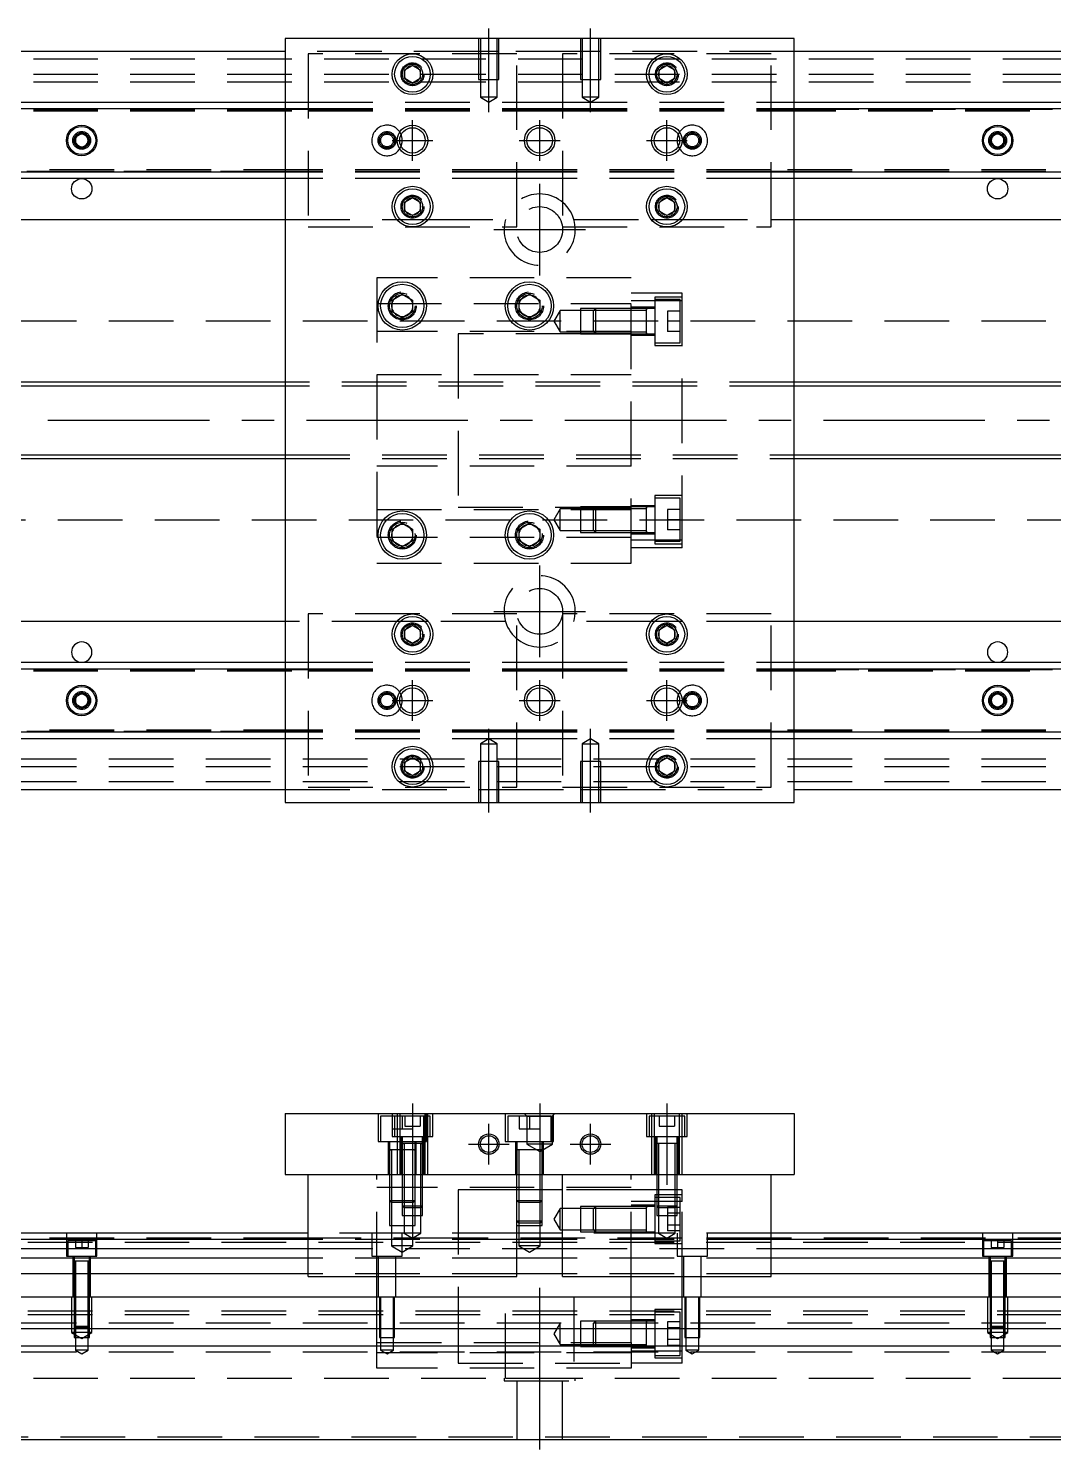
# Model space of a CAD drawing. Extents: x -12 to 788, y -275 to 77.
# Drawn here: x 189.5 to 391, y -202.1 to 77 of the extents above; entities that cross this region are included whole.
import ezdxf

# ---------------------------------------------------------------- set-up
doc = ezdxf.new("R2010")
doc.units = 0
doc.linetypes.add('CENTER', pattern=[50.8, 31.75, -6.35, 6.35, -6.35])
doc.linetypes.add('DASHED', pattern=[19.05, 12.7, -6.35])
doc.layers.get('0').update_dxf_attribs({"linetype": 'CONTINUOUS'})
doc.layers.add('CENTER', color=1, linetype='CENTER')

msp = doc.modelspace()

# ---------------------------------------------------------------- linework, layer by layer
at = {"color": 7, "linetype": 'CONTINUOUS'}
for p, q in [((240, 75), (240, -75)), ((340, 75), (240, 75)), ((340, -75), (340, 75)), ((240, 72.5), (0, 72.5)), ((580, 72.5), (340, 72.5)), ((263.5, 68.866026), (265, 69.73205)), ((263.5, 67.133974), (263.5, 68.866026)), ((265, 66.26795), (263.5, 67.133974)), ((265, 69.73205), (266.5, 68.866026)), ((266.5, 67.133974), (265, 66.26795)), ((266.5, 68.866026), (266.5, 67.133974)), ((313.5, 68.866026), (315, 69.73205)), ((313.5, 67.133974), (313.5, 68.866026)), ((315, 66.26795), (313.5, 67.133974)), ((315, 69.73205), (316.5, 68.866026)), ((316.5, 67.133974), (315, 66.26795)), ((316.5, 68.866026), (316.5, 67.133974)), ((0, 62.5), (240, 62.5)), ((340, 62.5), (580, 62.5)), ((0, 61.247728), (240, 61.247728)), ((340, 61.247728), (580, 61.247728)), ((198.75, 55.721688), (200, 56.443376)), ((200, 56.443376), (201.25, 55.721688)), ((378.75, 55.721688), (380, 56.443376)), ((380, 56.443376), (381.25, 55.721688)), ((198.75, 54.278312), (198.75, 55.721688)), ((200, 53.556624), (198.75, 54.278312)), ((201.25, 54.278312), (200, 53.556624)), ((201.25, 55.721688), (201.25, 54.278312)), ((378.75, 54.278312), (378.75, 55.721688)), ((380, 53.556624), (378.75, 54.278312)), ((381.25, 54.278312), (380, 53.556624)), ((381.25, 55.721688), (381.25, 54.278312)), ((240, 48.752272), (0, 48.752272)), ((240, 47.5), (0, 47.5)), ((580, 48.752272), (340, 48.752272)), ((580, 47.5), (340, 47.5)), ((263.5, 42.866026), (265, 43.73205)), ((263.5, 41.133974), (263.5, 42.866026)), ((265, 43.73205), (266.5, 42.866026)), ((266.5, 42.866026), (266.5, 41.133974)), ((313.5, 42.866026), (315, 43.73205)), ((313.5, 41.133974), (313.5, 42.866026)), ((315, 43.73205), (316.5, 42.866026)), ((316.5, 42.866026), (316.5, 41.133974)), ((176.708204, 39.5), (240, 39.5)), ((265, 40.26795), (263.5, 41.133974)), ((266.5, 41.133974), (265, 40.26795)), ((315, 40.26795), (313.5, 41.133974)), ((316.5, 41.133974), (315, 40.26795)), ((340, 39.5), (403.291796, 39.5)), ((261, 23.6547), (263, 24.809402)), ((261, 21.3453), (261, 23.6547)), ((263, 24.809402), (265, 23.6547)), ((265, 23.6547), (265, 21.3453)), ((286, 23.6547), (288, 24.809402)), ((286, 21.3453), (286, 23.6547)), ((288, 24.809402), (290, 23.6547)), ((290, 23.6547), (290, 21.3453)), ((263, 20.190598), (261, 21.3453)), ((265, 21.3453), (263, 20.190598)), ((288, 20.190598), (286, 21.3453)), ((290, 21.3453), (288, 20.190598)), ((308, 21.585572), (300.6, 21.585572)), ((300.6, 17.385572), (308, 17.385572)), ((240, 7.5), (40.5, 7.5)), ((530, 7.5), (340, 7.5)), ((40.5, -7.5), (240, -7.5)), ((340, -7.5), (530, -7.5)), ((308, -17.385572), (300.6, -17.385572)), ((261, -21.3453), (263, -20.190598)), ((261, -23.6547), (261, -21.3453)), ((263, -20.190598), (265, -21.3453)), ((265, -21.3453), (265, -23.6547)), ((286, -21.3453), (288, -20.190598)), ((286, -23.6547), (286, -21.3453)), ((288, -20.190598), (290, -21.3453)), ((290, -21.3453), (290, -23.6547)), ((300.6, -21.585572), (308, -21.585572)), ((263, -24.809402), (261, -23.6547)), ((265, -23.6547), (263, -24.809402)), ((288, -24.809402), (286, -23.6547)), ((290, -23.6547), (288, -24.809402)), ((240, -39.5), (176.708204, -39.5)), ((263.5, -41.133974), (265, -40.26795)), ((263.5, -42.866026), (263.5, -41.133974)), ((265, -40.26795), (266.5, -41.133974)), ((266.5, -41.133974), (266.5, -42.866026)), ((313.5, -41.133974), (315, -40.26795)), ((313.5, -42.866026), (313.5, -41.133974)), ((315, -40.26795), (316.5, -41.133974)), ((316.5, -41.133974), (316.5, -42.866026)), ((403.291796, -39.5), (340, -39.5)), ((265, -43.73205), (263.5, -42.866026)), ((266.5, -42.866026), (265, -43.73205)), ((315, -43.73205), (313.5, -42.866026)), ((316.5, -42.866026), (315, -43.73205)), ((0, -47.5), (240, -47.5)), ((0, -48.752272), (240, -48.752272)), ((340, -47.5), (580, -47.5)), ((340, -48.752272), (580, -48.752272)), ((198.75, -54.278312), (200, -53.556624)), ((198.75, -55.721688), (198.75, -54.278312)), ((200, -56.443376), (198.75, -55.721688)), ((200, -53.556624), (201.25, -54.278312)), ((201.25, -55.721688), (200, -56.443376)), ((201.25, -54.278312), (201.25, -55.721688)), ((378.75, -54.278312), (380, -53.556624)), ((378.75, -55.721688), (378.75, -54.278312)), ((380, -56.443376), (378.75, -55.721688)), ((380, -53.556624), (381.25, -54.278312)), ((381.25, -55.721688), (380, -56.443376)), ((381.25, -54.278312), (381.25, -55.721688)), ((240, -61.247728), (0, -61.247728)), ((580, -61.247728), (340, -61.247728)), ((240, -62.5), (0, -62.5)), ((580, -62.5), (340, -62.5)), ((263.5, -67.133974), (265, -66.26795)), ((265, -66.26795), (266.5, -67.133974)), ((313.5, -67.133974), (315, -66.26795)), ((315, -66.26795), (316.5, -67.133974)), ((263.5, -68.866026), (263.5, -67.133974)), ((265, -69.73205), (263.5, -68.866026)), ((266.5, -68.866026), (265, -69.73205)), ((266.5, -67.133974), (266.5, -68.866026)), ((313.5, -68.866026), (313.5, -67.133974)), ((315, -69.73205), (313.5, -68.866026)), ((316.5, -68.866026), (315, -69.73205)), ((316.5, -67.133974), (316.5, -68.866026)), ((0, -72.5), (240, -72.5)), ((340, -72.5), (580, -72.5)), ((240, -75), (340, -75)), ((240, -136.12), (240, -148.12)), ((240, -136.12), (340, -136.12)), ((340, -136.12), (340, -148.12)), ((240, -148.12), (340, -148.12)), ((244.5, -168.12), (244.5, -148.12)), ((285.5, -168.12), (285.5, -148.12)), ((294.5, -168.12), (294.5, -148.12)), ((335.5, -168.12), (335.5, -148.12)), ((244.5, -159.62), (0, -159.62)), ((244.5, -160.872272), (0, -160.872272)), ((294.5, -159.62), (285.5, -159.62)), ((294.5, -160.872272), (285.5, -160.872272)), ((580, -159.62), (335.5, -159.62)), ((580, -160.872272), (335.5, -160.872272)), ((0, -162.64668), (244.5, -162.64668)), ((244.5, -164.543076), (0, -164.543076)), ((285.5, -162.64668), (294.5, -162.64668)), ((294.5, -164.543076), (285.5, -164.543076)), ((335.5, -162.64668), (580, -162.64668)), ((580, -164.543076), (335.5, -164.543076)), ((244.5, -167.597372), (0, -167.597372)), ((244.5, -168.12), (285.5, -168.12)), ((294.5, -167.597372), (285.5, -167.597372)), ((294.5, -168.12), (335.5, -168.12)), ((580, -167.597372), (335.5, -167.597372)), ((0, -172.12), (580, -172.12)), ((580, -178.42), (0, -178.42)), ((580, -181.82), (0, -181.82)), ((0, -200.12), (580, -200.12))]:
    msp.add_line(p, q, dxfattribs=at)
at = {"color": 3, "linetype": 'DASHED'}
for p, q in [((278.000006, 75), (278.000006, 67)), ((278.35, 75), (278.35, 67)), ((281.65, 67), (281.65, 75)), ((281.999994, 67), (281.999994, 75)), ((298.000006, 75), (298.000006, 67)), ((298.35, 75), (298.35, 67)), ((301.65, 67), (301.65, 75)), ((301.999994, 67), (301.999994, 75)), ((0, 71), (580, 71)), ((278.000006, 72.5), (240, 72.5)), ((285.5, 72), (244.5, 72)), ((244.5, 72), (244.5, 38)), ((281.999994, 72.5), (278.000006, 72.5)), ((298.000006, 72.5), (281.999994, 72.5)), ((285.5, 38), (285.5, 72)), ((335.5, 72), (294.5, 72)), ((294.5, 72), (294.5, 38)), ((301.999994, 72.5), (298.000006, 72.5)), ((340, 72.5), (301.999994, 72.5)), ((335.5, 38), (335.5, 72)), ((0, 68), (580, 68)), ((266.973226, 68.326156), (267, 68)), ((278.000006, 67), (281.999994, 67)), ((278.35, 67), (278.35, 63.5)), ((281.65, 63.5), (281.65, 67)), ((298.000006, 67), (301.999994, 67)), ((298.35, 67), (298.35, 63.5)), ((301.65, 63.5), (301.65, 67)), ((313, 68), (313.023172, 68.30356)), ((0, 66.5), (580, 66.5)), ((240, 62.5), (244.5, 62.5)), ((244.5, 62.5), (285.5, 62.5)), ((281.65, 63.5), (278.35, 63.5)), ((278.35, 63.5), (280, 62.547372)), ((280, 62.547372), (281.65, 63.5)), ((285.5, 62.5), (294.5, 62.5)), ((294.5, 62.5), (335.5, 62.5)), ((301.65, 63.5), (298.35, 63.5)), ((298.35, 63.5), (300, 62.547372)), ((300, 62.547372), (301.65, 63.5)), ((335.5, 62.5), (340, 62.5)), ((0, 61.1147), (240, 61.1147)), ((0, 61.1), (244.5, 61.1)), ((0, 60.8), (244.5, 60.8)), ((240, 61.247728), (244.5, 61.247728)), ((240, 61.1147), (244.5, 61.1147)), ((244.5, 61.247728), (285.5, 61.247728)), ((244.5, 61.1147), (285.5, 61.1147)), ((244.5, 61.1), (285.5, 61.1)), ((244.5, 60.8), (285.5, 60.8)), ((285.5, 61.247728), (294.5, 61.247728)), ((285.5, 61.1147), (294.5, 61.1147)), ((285.5, 61.1), (294.5, 61.1)), ((285.5, 60.8), (294.5, 60.8)), ((294.5, 61.247728), (335.5, 61.247728)), ((294.5, 61.1147), (335.5, 61.1147)), ((294.5, 61.1), (335.5, 61.1)), ((294.5, 60.8), (335.5, 60.8)), ((335.5, 61.247728), (340, 61.247728)), ((335.5, 61.1147), (340, 61.1147)), ((335.5, 61.1), (580, 61.1)), ((335.5, 60.8), (580, 60.8)), ((340, 61.1147), (580, 61.1147)), ((201.477374, 55.25955), (201.5, 55)), ((378.5, 55), (378.52041, 55.24661)), ((244.5, 49.2), (0, 49.2)), ((244.5, 48.9), (0, 48.9)), ((240, 48.8853), (0, 48.8853)), ((244.5, 48.8853), (240, 48.8853)), ((244.5, 48.752272), (240, 48.752272)), ((244.5, 47.5), (240, 47.5)), ((285.5, 49.2), (244.5, 49.2)), ((285.5, 48.9), (244.5, 48.9)), ((285.5, 48.8853), (244.5, 48.8853)), ((285.5, 48.752272), (244.5, 48.752272)), ((285.5, 47.5), (244.5, 47.5)), ((294.5, 49.2), (285.5, 49.2)), ((294.5, 48.9), (285.5, 48.9)), ((294.5, 48.8853), (285.5, 48.8853)), ((294.5, 48.752272), (285.5, 48.752272)), ((294.5, 47.5), (285.5, 47.5)), ((335.5, 49.2), (294.5, 49.2)), ((335.5, 48.9), (294.5, 48.9)), ((335.5, 48.8853), (294.5, 48.8853)), ((335.5, 48.752272), (294.5, 48.752272)), ((335.5, 47.5), (294.5, 47.5)), ((580, 49.2), (335.5, 49.2)), ((580, 48.9), (335.5, 48.9)), ((340, 48.8853), (335.5, 48.8853)), ((340, 48.752272), (335.5, 48.752272)), ((340, 47.5), (335.5, 47.5)), ((580, 48.8853), (340, 48.8853)), ((266.973226, 42.326156), (267, 42)), ((316.973226, 42.326156), (317, 42)), ((240, 39.5), (261.877502, 39.5)), ((261.877502, 39.5), (262.55051, 39.5)), ((262.55051, 39.5), (267.44949, 39.5)), ((267.44949, 39.5), (268.122498, 39.5)), ((268.122498, 39.5), (283.291796, 39.5)), ((296.708204, 39.5), (311.877502, 39.5)), ((311.877502, 39.5), (312.55051, 39.5)), ((312.55051, 39.5), (317.44949, 39.5)), ((317.44949, 39.5), (318.122498, 39.5)), ((318.122498, 39.5), (335.5, 39.5)), ((335.5, 39.5), (340, 39.5)), ((244.5, 38), (285.5, 38)), ((294.5, 38), (335.5, 38)), ((258, 28), (258, -28)), ((308, 28), (258, 28)), ((308, -28), (308, 28)), ((258, 23), (308, 23)), ((260.5, 22.5), (260.512884, 22.753488)), ((285.5, 22.5), (285.52689, 22.865682)), ((318, 25), (308, 25)), ((318, 23.49468), (308, 23.49468)), ((312.6, 24.235572), (312.6, 14.735572)), ((318, 24.235572), (312.6, 24.235572)), ((317.6, 23.735572), (312.6, 23.735572)), ((317.6, 15.235572), (317.6, 23.735572)), ((318, 23.49468), (318, 25)), ((318, -23.49468), (318, 23.49468)), ((294, 21.585572), (292.787564, 19.485572)), ((294, 17.385572), (294, 21.585572)), ((298, 21.585572), (294, 21.585572)), ((298, 21.985566), (298, 16.985576)), ((301, 21.985566), (298, 21.985566)), ((300.6, 21.585572), (298, 21.585572)), ((301, 21.985572), (300.6, 21.585572)), ((300.6, 17.385572), (300.6, 21.585572)), ((308, 21.585572), (300.6, 21.585572)), ((301, 21.985572), (301, 16.985572)), ((308, 21.985566), (301, 21.985566)), ((312.6, 22.235572), (308, 22.235572)), ((311.005, 21.985572), (308, 21.98557)), ((311, 21.585572), (308, 21.585572)), ((312.6, 21.985572), (310.995, 21.985572)), ((311, 16.985566), (311, 21.985576)), ((311, 21.585572), (311, 21.985576)), ((311, 21.728174), (311, 21.985572)), ((311, 21.985572), (311, 21.728122)), ((311, 17.24302), (311, 21.728174)), ((311, 17.385572), (311, 21.585572)), ((315.1, 21.485572), (315.1, 19.485572)), ((317.6, 21.485572), (315.1, 21.485572)), ((580, 19.5), (61.969694, 19.5)), ((308, 17.5), (258, 17.5)), ((274, 17), (274, -17)), ((298, 17), (274, 17)), ((292.787564, 19.485572), (294, 17.385572)), ((294, 17.385572), (298, 17.385572)), ((298, 17.385572), (300.6, 17.385572)), ((308, 17), (298, 17)), ((298, 16.985576), (301, 16.985576)), ((300.6, 17.385572), (301, 16.985572)), ((300.6, 17.385572), (308, 17.385572)), ((301, 16.985576), (308, 16.985576)), ((308, 17.385572), (311, 17.385572)), ((308, 16.985574), (311.005, 16.985572)), ((310.995, 16.985572), (312.6, 16.985572)), ((311, 16.985566), (311, 17.385572)), ((311, 17.243038), (311, 16.985572)), ((311, 16.985572), (311, 17.24302)), ((317.6, 19.485572), (315.1, 19.485572)), ((315.1, 19.485572), (315.1, 17.485572)), ((317.6, 17.485572), (315.1, 17.485572)), ((308, 16.735572), (312.6, 16.735572)), ((312.6, 15.235572), (317.6, 15.235572)), ((312.6, 14.735572), (318, 14.735572)), ((258, 9), (308, 9)), ((340, 7.5), (240, 7.5)), ((340, 6.75), (240, 6.75)), ((240, -6.75), (340, -6.75)), ((240, -7.5), (340, -7.5)), ((308, -9), (258, -9)), ((312.6, -16.735572), (308, -16.735572)), ((312.6, -14.735572), (312.6, -24.235572)), ((318, -14.735572), (312.6, -14.735572)), ((317.6, -15.235572), (312.6, -15.235572)), ((317.6, -23.735572), (317.6, -15.235572)), ((61.969694, -19.5), (580, -19.5)), ((258, -17.5), (308, -17.5)), ((274, -17), (298, -17)), ((294, -17.385572), (292.787564, -19.485572)), ((292.787564, -19.485572), (294, -21.585572)), ((294, -21.585572), (294, -17.385572)), ((298, -17.385572), (294, -17.385572)), ((298, -16.985576), (298, -21.985566)), ((301, -16.985576), (298, -16.985576)), ((298, -17), (308, -17)), ((300.6, -17.385572), (298, -17.385572)), ((301, -16.985572), (300.6, -17.385572)), ((300.6, -21.585572), (300.6, -17.385572)), ((308, -17.385572), (300.6, -17.385572)), ((301, -16.985572), (301, -21.985572)), ((308, -16.985576), (301, -16.985576)), ((311.005, -16.985572), (308, -16.985574)), ((311, -17.385572), (308, -17.385572)), ((312.6, -16.985572), (310.995, -16.985572)), ((311, -21.985576), (311, -16.985566)), ((311, -21.985576), (311, -16.985566)), ((311, -17.385572), (311, -16.985566)), ((311, -17.24297), (311, -16.985572)), ((311, -16.985572), (311, -17.24302)), ((311, -21.728122), (311, -17.24297)), ((311, -21.585572), (311, -17.385572)), ((315.1, -17.485572), (315.1, -19.485572)), ((317.6, -17.485572), (315.1, -17.485572)), ((317.6, -19.485572), (315.1, -19.485572)), ((315.1, -19.485572), (315.1, -21.485572)), ((265.483582, -22.213962), (265.5, -22.5)), ((290.483582, -22.213962), (290.5, -22.5)), ((294, -21.585572), (298, -21.585572)), ((298, -21.585572), (300.6, -21.585572)), ((298, -21.985566), (301, -21.985566)), ((300.6, -21.585572), (301, -21.985572)), ((300.6, -21.585572), (308, -21.585572)), ((301, -21.985566), (308, -21.985566)), ((308, -21.585572), (311, -21.585572)), ((308, -21.98557), (311.005, -21.985572)), ((308, -22.235572), (312.6, -22.235572)), ((310.995, -21.985572), (312.6, -21.985572)), ((311, -21.985576), (311, -21.585572)), ((311, -21.728104), (311, -21.985572)), ((311, -21.985572), (311, -21.728122)), ((317.6, -21.485572), (315.1, -21.485572)), ((308, -23), (258, -23)), ((318, -23.49468), (308, -23.49468)), ((318, -25), (308, -25)), ((312.6, -23.735572), (317.6, -23.735572)), ((312.6, -24.235572), (318, -24.235572)), ((318, -25), (318, -23.49468)), ((258, -28), (308, -28)), ((244.5, -38), (244.5, -72)), ((285.5, -38), (244.5, -38)), ((285.5, -72), (285.5, -38)), ((294.5, -38), (294.5, -72)), ((335.5, -38), (294.5, -38)), ((335.5, -72), (335.5, -38)), ((261.877502, -39.5), (240, -39.5)), ((262.55051, -39.5), (261.877502, -39.5)), ((267.44949, -39.5), (262.55051, -39.5)), ((266.973226, -41.673844), (267, -42)), ((268.122498, -39.5), (267.44949, -39.5)), ((283.291796, -39.5), (268.122498, -39.5)), ((311.877502, -39.5), (296.708204, -39.5)), ((312.55051, -39.5), (311.877502, -39.5)), ((317.44949, -39.5), (312.55051, -39.5)), ((313, -42), (313.030168, -41.653934)), ((318.122498, -39.5), (317.44949, -39.5)), ((335.5, -39.5), (318.122498, -39.5)), ((340, -39.5), (335.5, -39.5)), ((0, -48.8853), (240, -48.8853)), ((0, -48.9), (244.5, -48.9)), ((0, -49.2), (244.5, -49.2)), ((240, -47.5), (244.5, -47.5)), ((240, -48.752272), (244.5, -48.752272)), ((240, -48.8853), (244.5, -48.8853)), ((244.5, -47.5), (285.5, -47.5)), ((244.5, -48.752272), (285.5, -48.752272)), ((244.5, -48.8853), (285.5, -48.8853)), ((244.5, -48.9), (285.5, -48.9)), ((244.5, -49.2), (285.5, -49.2)), ((285.5, -47.5), (294.5, -47.5)), ((285.5, -48.752272), (294.5, -48.752272)), ((285.5, -48.8853), (294.5, -48.8853)), ((285.5, -48.9), (294.5, -48.9)), ((285.5, -49.2), (294.5, -49.2)), ((294.5, -47.5), (335.5, -47.5)), ((294.5, -48.752272), (335.5, -48.752272)), ((294.5, -48.8853), (335.5, -48.8853)), ((294.5, -48.9), (335.5, -48.9)), ((294.5, -49.2), (335.5, -49.2)), ((335.5, -47.5), (340, -47.5)), ((335.5, -48.752272), (340, -48.752272)), ((335.5, -48.8853), (340, -48.8853)), ((335.5, -48.9), (580, -48.9)), ((335.5, -49.2), (580, -49.2)), ((340, -48.8853), (580, -48.8853)), ((198.5, -55), (198.52041, -54.75339)), ((381.477374, -54.74045), (381.5, -55)), ((244.5, -60.8), (0, -60.8)), ((244.5, -61.1), (0, -61.1)), ((240, -61.1147), (0, -61.1147)), ((244.5, -61.1147), (240, -61.1147)), ((244.5, -61.247728), (240, -61.247728)), ((285.5, -60.8), (244.5, -60.8)), ((285.5, -61.1), (244.5, -61.1)), ((285.5, -61.1147), (244.5, -61.1147)), ((285.5, -61.247728), (244.5, -61.247728)), ((294.5, -60.8), (285.5, -60.8)), ((294.5, -61.1), (285.5, -61.1)), ((294.5, -61.1147), (285.5, -61.1147)), ((294.5, -61.247728), (285.5, -61.247728)), ((335.5, -60.8), (294.5, -60.8)), ((335.5, -61.1), (294.5, -61.1)), ((335.5, -61.1147), (294.5, -61.1147)), ((335.5, -61.247728), (294.5, -61.247728)), ((580, -60.8), (335.5, -60.8)), ((580, -61.1), (335.5, -61.1)), ((340, -61.1147), (335.5, -61.1147)), ((340, -61.247728), (335.5, -61.247728)), ((580, -61.1147), (340, -61.1147)), ((244.5, -62.5), (240, -62.5)), ((285.5, -62.5), (244.5, -62.5)), ((280, -62.547372), (278.35, -63.5)), ((278.35, -63.5), (280, -63.5)), ((278.35, -63.5), (278.35, -67)), ((281.65, -63.5), (280, -62.547372)), ((280, -63.5), (281.65, -63.5)), ((281.65, -67), (281.65, -63.5)), ((294.5, -62.5), (285.5, -62.5)), ((335.5, -62.5), (294.5, -62.5)), ((300, -62.547372), (298.35, -63.5)), ((298.35, -63.5), (300, -63.5)), ((298.35, -63.5), (298.35, -67)), ((301.65, -63.5), (300, -62.547372)), ((300, -63.5), (301.65, -63.5)), ((301.65, -67), (301.65, -63.5)), ((340, -62.5), (335.5, -62.5)), ((580, -66.5), (0, -66.5)), ((580, -68), (0, -68)), ((263, -68), (263.023172, -67.69644)), ((281.999994, -67), (278.000006, -67)), ((278.000006, -67), (278.000006, -75)), ((278.35, -67), (278.35, -75)), ((281.65, -75), (281.65, -67)), ((281.999994, -75), (281.999994, -67)), ((301.999994, -67), (298.000006, -67)), ((298.000006, -67), (298.000006, -75)), ((298.35, -67), (298.35, -75)), ((301.65, -75), (301.65, -67)), ((301.999994, -75), (301.999994, -67)), ((313, -68), (313.023172, -67.69644)), ((580, -71), (0, -71)), ((240, -72.5), (278.000006, -72.5)), ((244.5, -72), (285.5, -72)), ((278.000006, -72.5), (281.999994, -72.5)), ((281.999994, -72.5), (298.000006, -72.5)), ((294.5, -72), (335.5, -72)), ((298.000006, -72.5), (301.999994, -72.5)), ((301.999994, -72.5), (340, -72.5)), ((258.25, -136.12), (258.25, -141.62)), ((261.5, -136.62), (258.75, -136.62)), ((258.75, -136.62), (258.75, -141.62)), ((261, -136.12), (261, -140.62)), ((268.5, -136.62), (261.5, -136.62)), ((261.5, -136.62), (261.5, -140.62)), ((262.000006, -136.12), (262.000006, -136.62)), ((262.000006, -136.62), (262.000006, -140.62)), ((262.5, -136.12), (262.5, -148.12)), ((263, -136.62), (263, -139.12)), ((263.5, -136.62), (263.5, -138.62)), ((265, -136.62), (265, -138.62)), ((266.5, -136.62), (266.5, -138.62)), ((267.25, -140.62), (267.25, -136.62)), ((267.5, -148.12), (267.5, -136.12)), ((267.75, -141.62), (267.75, -136.12)), ((267.999994, -136.62), (267.999994, -136.12)), ((267.999994, -140.62), (267.999994, -136.62)), ((268.5, -140.62), (268.5, -136.62)), ((269, -140.62), (269, -136.12)), ((283.25, -136.12), (283.25, -141.62)), ((292.25, -136.62), (283.75, -136.62)), ((283.75, -136.62), (283.75, -141.62)), ((286, -136.62), (286, -139.12)), ((287.5, -136.62), (287, -136.12)), ((287.5, -136.62), (287.5, -142.12)), ((287.5, -136.62), (292.5, -136.62)), ((288, -136.62), (288, -139.12)), ((290, -136.62), (290, -139.12)), ((292.25, -141.62), (292.25, -136.62)), ((292.5, -136.62), (293, -136.12)), ((292.5, -142.12), (292.5, -136.62)), ((292.75, -141.62), (292.75, -136.12)), ((311, -136.12), (311, -140.62)), ((318.5, -136.62), (311.5, -136.62)), ((311.5, -136.62), (311.5, -140.62)), ((312.000006, -136.12), (312.000006, -136.62)), ((312.000006, -136.62), (312.000006, -140.62)), ((312.5, -136.12), (312.5, -148.12)), ((313.5, -136.62), (313.5, -138.62)), ((315, -136.62), (315, -138.62)), ((316.5, -136.62), (316.5, -138.62)), ((317.5, -148.12), (317.5, -136.12)), ((317.999994, -136.62), (317.999994, -136.12)), ((317.999994, -140.62), (317.999994, -136.62)), ((318.5, -140.62), (318.5, -136.62)), ((319, -140.62), (319, -136.12)), ((261, -139.12), (263, -139.12)), ((263, -139.12), (265, -139.12)), ((263.5, -138.62), (265, -138.62)), ((265, -138.62), (266.5, -138.62)), ((265, -138.62), (265, -139.12)), ((286, -139.12), (288, -139.12)), ((288, -139.12), (290, -139.12)), ((313.5, -138.62), (315, -138.62)), ((315, -138.62), (316.5, -138.62)), ((258.25, -141.62), (267.75, -141.62)), ((260.25, -141.62), (260.25, -148.12)), ((260.5, -141.62), (260.5, -143.22)), ((261, -140.62), (269, -140.62)), ((262.000006, -140.62), (262.000006, -148.12)), ((262.75, -140.62), (262.75, -148.12)), ((267.000006, -142.02), (262.999994, -142.02)), ((267.000006, -142.02), (262.999994, -142.02)), ((267.000006, -142.02), (262.999994, -142.02)), ((267.000006, -142.02), (262.999994, -142.02)), ((267.000006, -142.02), (262.999994, -142.02)), ((263, -140.62), (263, -142.02)), ((263, -142.015), (263, -142.02)), ((263, -142.02), (263.216462, -142.02)), ((263.216708, -142.02), (263, -142.02)), ((263, -142.02), (263, -148.12)), ((263, -142.02), (263, -142.025)), ((266.783332, -142.02), (263.216708, -142.02)), ((263.35, -142.02), (263.35, -148.12)), ((265.5, -142.02), (265.5, -141.62)), ((265.5, -143.22), (265.5, -142.02)), ((265.75, -148.12), (265.75, -141.62)), ((266.65, -148.12), (266.65, -142.02)), ((267, -142.02), (266.783332, -142.02)), ((266.783538, -142.02), (267, -142.02)), ((267, -142.02), (267, -140.62)), ((267, -142.02), (267, -142.015)), ((267, -148.12), (267, -142.02)), ((267, -142.025), (267, -142.02)), ((267.25, -148.12), (267.25, -140.62)), ((267.999994, -148.12), (267.999994, -140.62)), ((283.25, -141.62), (292.75, -141.62)), ((285.25, -141.62), (285.25, -148.12)), ((285.5, -141.62), (285.5, -143.22)), ((292.5, -142.12), (287.5, -142.12)), ((287.5, -142.12), (290, -143.563376)), ((290, -143.563376), (292.5, -142.12)), ((290.5, -143.22), (290.5, -141.62)), ((290.75, -148.12), (290.75, -141.62)), ((311, -140.62), (319, -140.62)), ((312.000006, -140.62), (312.000006, -148.12)), ((312.75, -140.62), (312.75, -148.12)), ((317.000006, -142.02), (312.999994, -142.02)), ((317.000006, -142.02), (312.999994, -142.02)), ((317.000006, -142.02), (312.999994, -142.02)), ((313, -140.62), (313, -142.02)), ((313, -142.015), (313, -142.02)), ((313.216708, -142.02), (313, -142.02)), ((313, -142.02), (313, -142.025)), ((313, -142.02), (313, -148.12)), ((316.783332, -142.02), (313.216708, -142.02)), ((313.35, -142.02), (313.35, -148.12)), ((316.65, -148.12), (316.65, -142.02)), ((317, -142.02), (316.783332, -142.02)), ((317, -142.02), (317, -140.62)), ((317, -142.02), (317, -142.015)), ((317, -142.025), (317, -142.02)), ((317, -148.12), (317, -142.02)), ((317.25, -148.12), (317.25, -140.62)), ((317.999994, -148.12), (317.999994, -140.62)), ((265.500006, -143.22), (260.499994, -143.22)), ((265.500006, -143.22), (260.499994, -143.22)), ((262.000006, -143.22), (260.499994, -143.22)), ((260.5, -143.215), (260.5, -143.22)), ((260.5, -143.22), (260.757448, -143.22)), ((260.757468, -143.22), (260.5, -143.22)), ((260.5, -143.22), (260.5, -148.12)), ((260.5, -143.22), (260.5, -143.225)), ((261.999766, -143.22), (260.757468, -143.22)), ((260.9, -143.22), (260.9, -148.12)), ((263, -143.22), (261.999766, -143.22)), ((263, -143.22), (262.000006, -143.22)), ((263.35, -143.22), (263, -143.22)), ((263.350064, -143.22), (263, -143.22)), ((265.500006, -143.22), (263.35, -143.22)), ((265.242552, -143.22), (263.350064, -143.22)), ((265.1, -148.12), (265.1, -143.22)), ((265.5, -143.22), (265.242552, -143.22)), ((265.242602, -143.22), (265.5, -143.22)), ((265.5, -143.22), (265.5, -143.215)), ((265.5, -148.12), (265.5, -143.22)), ((265.5, -143.225), (265.5, -143.22)), ((290.500006, -143.22), (285.499994, -143.22)), ((285.5, -143.215), (285.5, -143.22)), ((285.757468, -143.22), (285.5, -143.22)), ((285.5, -143.22), (285.5, -143.225)), ((285.5, -143.22), (285.5, -148.12)), ((290.242552, -143.22), (285.757468, -143.22)), ((285.9, -143.22), (285.9, -148.12)), ((290.1, -148.12), (290.1, -143.22)), ((290.5, -143.22), (290.242552, -143.22)), ((290.5, -143.22), (290.5, -143.215)), ((290.5, -143.225), (290.5, -143.22)), ((290.5, -148.12), (290.5, -143.22)), ((258, -168.12), (258, -148.12)), ((308, -150.62), (258, -150.62)), ((260.5, -148.12), (260.5, -153.22)), ((260.500006, -148.12), (260.500006, -153.220006)), ((260.9, -148.12), (260.9, -153.62)), ((263, -148.12), (263, -154.27)), ((263.000006, -148.12), (263.000002, -154.27)), ((263.35, -148.12), (263.35, -154.62)), ((265.1, -153.62), (265.1, -148.12)), ((265.499994, -153.220006), (265.499994, -148.12)), ((265.5, -153.22), (265.5, -148.12)), ((266.65, -154.62), (266.65, -148.12)), ((266.999998, -154.27), (266.999994, -148.12)), ((267, -154.27), (267, -148.12)), ((285.9, -148.12), (285.9, -153.62)), ((290.1, -153.62), (290.1, -148.12)), ((290.499994, -153.220006), (290.499994, -148.12)), ((290.5, -153.22), (290.5, -148.12)), ((308, -168.12), (308, -148.12)), ((313, -148.12), (313, -154.27)), ((313.000006, -148.12), (313.000006, -154.270006)), ((313.35, -148.12), (313.35, -154.62)), ((316.65, -154.62), (316.65, -148.12)), ((316.999994, -154.270006), (316.999994, -148.12)), ((317, -154.27), (317, -148.12)), ((260.5, -153.22), (263, -153.22)), ((260.5, -153.22), (260.9, -153.62)), ((260.500006, -153.220006), (260.500006, -158.12)), ((263, -153.22), (263.35, -153.22)), ((263.35, -153.22), (265.5, -153.22)), ((265.1, -153.62), (265.5, -153.22)), ((265.499994, -154.62), (265.499994, -153.220006)), ((274, -151.12), (274, -181.82)), ((285.5, -151.12), (274, -151.12)), ((285.9, -151.12), (285.5, -151.12)), ((285.5, -153.22), (290.5, -153.22)), ((285.5, -153.22), (285.9, -153.62)), ((290.1, -151.12), (285.9, -151.12)), ((290.5, -151.12), (290.1, -151.12)), ((290.1, -153.62), (290.5, -153.22)), ((290.499994, -158.12), (290.499994, -153.220006)), ((294.5, -151.12), (290.5, -151.12)), ((308, -151.12), (294.5, -151.12)), ((313, -151.12), (308, -151.12)), ((313, -153.423062), (308, -153.423062)), ((312.6, -152.12), (312.6, -161.62)), ((318, -152.12), (312.6, -152.12)), ((313, -152.62), (312.6, -152.62)), ((313.35, -151.12), (313, -151.12)), ((313.35, -152.62), (313, -152.62)), ((313.35, -153.423062), (313, -153.423062)), ((316.65, -151.12), (313.35, -151.12)), ((316.65, -152.62), (313.35, -152.62)), ((316.65, -153.423062), (313.35, -153.423062)), ((317, -151.12), (316.65, -151.12)), ((317, -152.62), (316.65, -152.62)), ((317, -153.423062), (316.65, -153.423062)), ((318, -151.12), (317, -151.12)), ((317.6, -152.62), (317, -152.62)), ((318, -153.423062), (317, -153.423062)), ((317.6, -161.12), (317.6, -152.62)), ((318, -153.423062), (318, -151.12)), ((318, -168.12), (318, -153.423062)), ((263, -153.62), (260.9, -153.62)), ((260.9, -153.62), (260.9, -158.12)), ((263.35, -153.62), (263, -153.62)), ((263, -154.27), (267, -154.27)), ((263, -154.27), (263.35, -154.62)), ((263.000002, -154.27), (263.000006, -156.12)), ((263.000006, -156.12), (266.999994, -156.12)), ((265.1, -153.62), (263.35, -153.62)), ((266.65, -154.62), (263.35, -154.62)), ((263.35, -154.62), (263.35, -156.12)), ((263.35, -156.12), (263.35, -159.62)), ((265.1, -158.12), (265.1, -153.62)), ((265.499994, -156.12), (265.499994, -154.62)), ((265.499994, -158.12), (265.499994, -156.12)), ((266.65, -154.62), (267, -154.27)), ((266.65, -156.12), (266.65, -154.62)), ((266.65, -159.62), (266.65, -156.12)), ((266.999994, -156.12), (266.999998, -154.27)), ((290.1, -153.62), (285.9, -153.62)), ((285.9, -153.62), (285.9, -158.12)), ((290.1, -158.12), (290.1, -153.62)), ((294, -154.77), (292.787564, -156.87)), ((294, -158.97), (294, -154.77)), ((298, -154.77), (294, -154.77)), ((298, -154.370006), (298, -159.369994)), ((300.999994, -154.370006), (298, -154.370006)), ((300.6, -154.77), (298, -154.77)), ((301, -154.37), (300.6, -154.77)), ((300.6, -158.97), (300.6, -154.77)), ((308, -154.77), (300.6, -154.77)), ((308, -154.370006), (300.999994, -154.370006)), ((301, -154.37), (301, -159.37)), ((308, -154.37), (301, -154.37)), ((312.6, -154.12), (308, -154.12)), ((311.005, -154.37), (308, -154.37)), ((311, -154.77), (308, -154.77)), ((312.6, -154.37), (310.995, -154.37)), ((311, -154.77), (311, -154.369994)), ((311, -156.87), (311, -154.369994)), ((311, -159.370006), (311, -154.369994)), ((311, -154.627468), (311, -154.37)), ((311, -154.37), (311, -154.627448)), ((311, -154.627468), (311, -154.37)), ((311, -156.719954), (311, -154.627468)), ((311, -158.97), (311, -154.77)), ((313, -154.27), (317, -154.27)), ((313, -154.27), (313.35, -154.62)), ((313.000006, -154.270006), (313.000006, -156.12)), ((313.000006, -156.12), (316.999994, -156.12)), ((316.65, -154.62), (313.35, -154.62)), ((313.35, -154.62), (313.35, -156.12)), ((313.35, -156.12), (313.35, -159.62)), ((315.1, -154.560598), (315.1, -155.7153)), ((317.6, -154.560598), (315.1, -154.560598)), ((315.1, -155.7153), (315.1, -158.0247)), ((317.6, -155.7153), (315.1, -155.7153)), ((316.65, -154.62), (317, -154.27)), ((316.65, -156.12), (316.65, -154.62)), ((316.65, -159.62), (316.65, -156.12)), ((316.999994, -156.12), (316.999994, -154.270006)), ((260.500006, -158.12), (265.499994, -158.12)), ((260.9, -158.12), (260.9, -162.12)), ((265.1, -162.12), (265.1, -158.12)), ((285.5, -157.22), (290.5, -157.22)), ((285.5, -157.22), (285.9, -157.62)), ((285.500006, -158.12), (290.499994, -158.12)), ((290.1, -157.62), (285.9, -157.62)), ((285.9, -158.12), (285.9, -162.12)), ((290.1, -157.62), (290.5, -157.22)), ((290.1, -162.12), (290.1, -158.12)), ((292.787564, -156.87), (294, -158.97)), ((294, -158.97), (298, -158.97)), ((298, -158.97), (300.6, -158.97)), ((300.6, -158.97), (308, -158.97)), ((300.6, -158.97), (301, -159.37)), ((300.6, -158.97), (308, -158.97)), ((308, -158.97), (311, -158.97)), ((311, -159.112552), (311, -156.719954)), ((311, -159.370006), (311, -158.97)), ((317.6, -158.0247), (315.1, -158.0247)), ((315.1, -158.0247), (315.1, -159.179402)), ((37, -161.37), (530.005, -161.37)), ((244.5, -160.62), (40.5, -160.62)), ((197, -159.62), (197, -164.12)), ((202.75, -161.12), (197.25, -161.12)), ((197.25, -161.12), (197.25, -164.12)), ((198.75, -161.12), (198.75, -162.42)), ((200, -161.12), (200, -162.42)), ((201.25, -161.12), (201.25, -162.42)), ((202.75, -164.12), (202.75, -161.12)), ((203, -164.12), (203, -159.62)), ((263.35, -159.62), (244.5, -159.62)), ((274, -160.62), (244.5, -160.62)), ((285.5, -160.872272), (244.5, -160.872272)), ((257, -159.62), (257, -164.12)), ((263, -164.12), (263, -159.62)), ((266.65, -159.62), (263.35, -159.62)), ((263.35, -159.62), (265, -160.572628)), ((265, -160.572628), (266.65, -159.62)), ((285.5, -159.62), (266.65, -159.62)), ((318, -160.62), (274, -160.62)), ((313.35, -159.62), (294.5, -159.62)), ((335.5, -160.872272), (294.5, -160.872272)), ((298, -159.369994), (301, -159.369994)), ((301, -159.369994), (308, -159.369994)), ((301, -159.37), (308, -159.369998)), ((308, -159.369998), (311.005, -159.37)), ((310.995, -159.37), (312.6, -159.37)), ((311, -159.37), (311, -159.112552)), ((312.6, -161.12), (317.6, -161.12)), ((312.6, -161.62), (318, -161.62)), ((316.65, -159.62), (313.35, -159.62)), ((313.35, -159.62), (315, -160.572628)), ((315, -160.572628), (316.65, -159.62)), ((317.6, -159.179402), (315.1, -159.179402)), ((335.5, -159.62), (316.65, -159.62)), ((317, -159.62), (317, -164.12)), ((335.5, -160.62), (318, -160.62)), ((323, -164.12), (323, -159.62)), ((530.005, -160.62), (335.5, -160.62)), ((377, -159.62), (377, -164.12)), ((382.75, -161.12), (377.25, -161.12)), ((377.25, -161.12), (377.25, -164.12)), ((378.75, -161.12), (378.75, -162.42)), ((380, -161.12), (380, -162.42)), ((381.25, -161.12), (381.25, -162.42)), ((382.75, -164.12), (382.75, -161.12)), ((383, -164.12), (383, -159.62)), ((197, -164.12), (203, -164.12)), ((198.25, -164.12), (198.25, -172.12)), ((198.5, -164.12), (198.5, -165.12)), ((198.75, -162.42), (200, -162.42)), ((200, -162.42), (201.25, -162.42)), ((201.5, -165.12), (201.5, -164.12)), ((201.75, -172.12), (201.75, -164.12)), ((244.5, -162.64668), (285.5, -162.64668)), ((285.5, -164.543076), (244.5, -164.543076)), ((257, -164.12), (263, -164.12)), ((258.25, -164.12), (258.25, -172.12)), ((265.1, -162.12), (260.9, -162.12)), ((260.9, -162.12), (263, -163.332436)), ((261.75, -172.12), (261.75, -164.12)), ((263, -163.332436), (265.1, -162.12)), ((290.1, -162.12), (285.9, -162.12)), ((285.9, -162.12), (288, -163.332436)), ((288, -163.332436), (290.1, -162.12)), ((294.5, -162.64668), (335.5, -162.64668)), ((335.5, -164.543076), (294.5, -164.543076)), ((317, -164.12), (323, -164.12)), ((318.25, -164.12), (318.25, -172.12)), ((321.75, -172.12), (321.75, -164.12)), ((377, -164.12), (383, -164.12)), ((378.25, -164.12), (378.25, -172.12)), ((378.5, -164.12), (378.5, -165.12)), ((378.75, -162.42), (380, -162.42)), ((380, -162.42), (381.25, -162.42)), ((381.5, -165.12), (381.5, -164.12)), ((381.75, -172.12), (381.75, -164.12)), ((199.998804, -165.12), (198.499994, -165.12)), ((201.500006, -165.12), (198.499994, -165.12)), ((198.5, -165.115), (198.5, -165.12)), ((198.624678, -165.12), (198.5, -165.12)), ((198.5, -165.12), (198.5, -165.125)), ((198.5, -165.12), (198.5, -172.12)), ((199.998804, -165.12), (198.624678, -165.12)), ((198.75, -165.12), (198.75, -172.12)), ((201.500006, -165.12), (199.998804, -165.12)), ((201.37533, -165.12), (199.998804, -165.12)), ((201.25, -172.12), (201.25, -165.12)), ((201.5, -165.12), (201.37533, -165.12)), ((201.5, -165.12), (201.5, -165.115)), ((201.5, -165.125), (201.5, -165.12)), ((201.5, -172.12), (201.5, -165.12)), ((379.998804, -165.12), (378.499994, -165.12)), ((381.500006, -165.12), (378.499994, -165.12)), ((378.5, -165.115), (378.5, -165.12)), ((378.624678, -165.12), (378.5, -165.12)), ((378.5, -165.12), (378.5, -165.125)), ((378.5, -165.12), (378.5, -172.12)), ((379.998804, -165.12), (378.624678, -165.12)), ((378.75, -165.12), (378.75, -172.12)), ((381.500006, -165.12), (379.998804, -165.12)), ((381.37533, -165.12), (379.998804, -165.12)), ((381.25, -172.12), (381.25, -165.12)), ((381.5, -165.12), (381.37533, -165.12)), ((381.5, -165.12), (381.5, -165.115)), ((381.5, -165.125), (381.5, -165.12)), ((381.5, -172.12), (381.5, -165.12)), ((285.5, -167.597372), (244.5, -167.597372)), ((258, -172.12), (258, -168.12)), ((335.5, -167.597372), (294.5, -167.597372)), ((308, -172.12), (308, -168.12)), ((318, -172.12), (318, -168.12)), ((198, -172.12), (198, -179.12)), ((198.5, -172.12), (198.5, -177.87)), ((198.500006, -172.12), (198.500002, -177.87)), ((198.75, -172.12), (198.75, -178.12)), ((201.25, -178.12), (201.25, -172.12)), ((201.499998, -177.87), (201.499994, -172.12)), ((201.5, -177.87), (201.5, -172.12)), ((202, -179.12), (202, -172.12)), ((258, -178.42), (258, -172.12)), ((258.500006, -172.12), (258.500006, -178.42)), ((258.75, -172.12), (258.75, -180.12)), ((261.25, -180.12), (261.25, -172.12)), ((261.499994, -178.42), (261.499994, -172.12)), ((283.291796, -188.12), (283.291796, -172.12)), ((296.708204, -172.12), (296.708204, -188.12)), ((308, -178.42), (308, -172.12)), ((318, -178.42), (318, -172.12)), ((318.500006, -172.12), (318.500006, -178.42)), ((318.75, -172.12), (318.75, -180.12)), ((321.25, -180.12), (321.25, -172.12)), ((321.499994, -178.42), (321.499994, -172.12)), ((378, -172.12), (378, -179.12)), ((378.5, -172.12), (378.5, -177.87)), ((378.500006, -172.12), (378.500002, -177.87)), ((378.75, -172.12), (378.75, -178.12)), ((381.25, -178.12), (381.25, -172.12)), ((381.499998, -177.87), (381.499994, -172.12)), ((381.5, -177.87), (381.5, -172.12)), ((382, -179.12), (382, -172.12)), ((37, -174.87), (530.005, -174.87)), ((37, -175.62), (530.005, -175.62)), ((312.6, -174.62), (312.6, -184.12)), ((318, -174.62), (312.6, -174.62)), ((317.6, -175.12), (312.6, -175.12)), ((317.6, -178.42), (317.6, -175.12)), ((580, -177.27), (0, -177.27)), ((198.5, -177.87), (201.5, -177.87)), ((198.5, -177.87), (198.75, -178.12)), ((198.500002, -177.87), (198.500006, -178.42)), ((198.500006, -178.42), (198.500006, -180.12)), ((201.25, -178.12), (198.75, -178.12)), ((198.75, -178.12), (198.75, -180.12)), ((201.25, -178.12), (201.5, -177.87)), ((201.25, -180.12), (201.25, -178.12)), ((201.499994, -178.42), (201.499998, -177.87)), ((201.499994, -180.12), (201.499994, -178.42)), ((258, -181.12), (258, -178.42)), ((258.500006, -178.42), (258.500006, -180.12)), ((261.499994, -180.12), (261.499994, -178.42)), ((294, -177.27), (292.787564, -179.37)), ((294, -181.47), (294, -177.27)), ((301, -176.870002), (298, -176.870006)), ((298, -176.870006), (298, -181.82)), ((301, -176.87), (300.6, -177.27)), ((300.6, -181.47), (300.6, -177.27)), ((301, -176.87), (301, -181.82)), ((308, -176.87), (301, -176.87)), ((308, -176.870006), (301, -176.870002)), ((312.6, -176.62), (308, -176.62)), ((311.005, -176.87), (308, -176.87)), ((308, -181.12), (308, -178.42)), ((312.6, -176.87), (310.995, -176.87)), ((311, -179.37), (311, -176.869994)), ((311, -181.870006), (311, -176.869994)), ((311, -177.27), (311, -176.869994)), ((311, -176.87), (311, -177.127448)), ((311, -177.127468), (311, -176.87)), ((311, -177.127468), (311, -176.87)), ((311, -178.41994), (311, -177.127468)), ((311, -178.42), (311, -177.27)), ((311, -179.219954), (311, -178.41994)), ((311, -181.47), (311, -178.42)), ((315.1, -177.060598), (315.1, -178.2153)), ((317.6, -177.060598), (315.1, -177.060598)), ((315.1, -178.2153), (315.1, -180.5247)), ((317.6, -178.2153), (315.1, -178.2153)), ((317.6, -181.82), (317.6, -178.42)), ((318, -181.82), (318, -178.42)), ((318.500006, -178.42), (318.500006, -180.12)), ((321.499994, -180.12), (321.499994, -178.42)), ((378.5, -177.87), (381.5, -177.87)), ((378.5, -177.87), (378.75, -178.12)), ((378.500002, -177.87), (378.500006, -178.42)), ((378.500006, -178.42), (378.500006, -180.12)), ((381.25, -178.12), (378.75, -178.12)), ((378.75, -178.12), (378.75, -180.12)), ((381.25, -178.12), (381.5, -177.87)), ((381.25, -180.12), (381.25, -178.12)), ((381.499994, -178.42), (381.499998, -177.87)), ((381.499994, -180.12), (381.499994, -178.42)), ((202, -179.12), (198, -179.12)), ((198, -179.12), (200, -180.2747)), ((198.500006, -180.12), (201.499994, -180.12)), ((198.75, -180.12), (198.75, -182.62)), ((200, -180.2747), (202, -179.12)), ((201.25, -182.62), (201.25, -180.12)), ((258, -181.12), (308, -181.12)), ((258, -181.82), (258, -181.12)), ((258.500006, -180.12), (261.499994, -180.12)), ((258.75, -180.12), (258.75, -182.62)), ((261.25, -182.62), (261.25, -180.12)), ((292.787564, -179.37), (294, -181.47)), ((308, -181.12), (308, -181.82)), ((311, -181.612552), (311, -179.219954)), ((315.1, -180.5247), (315.1, -181.679402)), ((317.6, -180.5247), (315.1, -180.5247)), ((318.500006, -180.12), (321.499994, -180.12)), ((318.75, -180.12), (318.75, -182.62)), ((321.25, -182.62), (321.25, -180.12)), ((382, -179.12), (378, -179.12)), ((378, -179.12), (380, -180.2747)), ((378.500006, -180.12), (381.499994, -180.12)), ((378.75, -180.12), (378.75, -182.62)), ((380, -180.2747), (382, -179.12)), ((381.25, -182.62), (381.25, -180.12)), ((580, -182.97), (0, -182.97)), ((201.25, -182.62), (198.75, -182.62)), ((198.75, -182.62), (200, -183.341688)), ((200, -183.341688), (201.25, -182.62)), ((258, -186.12), (258, -181.82)), ((308, -183.128332), (258, -183.128332)), ((261.25, -182.62), (258.75, -182.62)), ((258.75, -182.62), (260, -183.341688)), ((260, -183.341688), (261.25, -182.62)), ((274, -181.82), (274, -185.12)), ((294, -181.47), (298, -181.47)), ((298, -181.47), (300.6, -181.47)), ((298, -181.82), (298, -181.869994)), ((298, -181.869994), (301, -181.869998)), ((300.6, -181.47), (308, -181.47)), ((300.6, -181.47), (300.95, -181.82)), ((300.95, -181.82), (301, -181.87)), ((301, -181.82), (301, -181.87)), ((301, -181.869998), (308, -181.869994)), ((301, -181.87), (308, -181.87)), ((308, -181.47), (311, -181.47)), ((308, -181.82), (308, -186.12)), ((308, -181.87), (311, -181.87)), ((308, -182.12), (312.6, -182.12)), ((318, -182.816938), (308, -182.816938)), ((310.995, -181.87), (311, -181.87)), ((311, -181.82), (311, -181.47)), ((311, -181.82059), (311, -181.612552)), ((311, -181.870006), (311, -181.82)), ((311, -181.87), (311, -181.82059)), ((311, -181.87), (312.6, -181.87)), ((311, -181.87), (311.005, -181.87)), ((312.6, -183.62), (317.6, -183.62)), ((312.6, -184.12), (318, -184.12)), ((317.6, -181.679402), (315.1, -181.679402)), ((317.6, -183.62), (317.6, -181.82)), ((318, -182.816938), (318, -181.82)), ((318, -185.12), (318, -182.816938)), ((321.25, -182.62), (318.75, -182.62)), ((318.75, -182.62), (320, -183.341688)), ((320, -183.341688), (321.25, -182.62)), ((381.25, -182.62), (378.75, -182.62)), ((378.75, -182.62), (380, -183.341688)), ((380, -183.341688), (381.25, -182.62)), ((308, -186.12), (258, -186.12)), ((274, -185.12), (308, -185.12)), ((318, -185.12), (308, -185.12)), ((0, -188.12), (580, -188.12)), ((283, -188.12), (283, -188.62)), ((283, -188.62), (297, -188.62)), ((283.291796, -188.12), (296.708204, -188.12)), ((285.5, -188.62), (285.5, -200.12)), ((294.5, -200.12), (294.5, -188.62)), ((297, -188.62), (297, -188.12)), ((62.499994, -199.62), (580, -199.62))]:
    msp.add_line(p, q, dxfattribs=at)
at = {"color": 3, "linetype": 'CONTINUOUS'}
for p, q in [((240, 6.75), (40.5, 6.75)), ((530, 6.75), (340, 6.75)), ((40.5, -6.75), (240, -6.75)), ((340, -6.75), (530, -6.75))]:
    msp.add_line(p, q, dxfattribs=at)
at = {"color": 7, "linetype": 'CONTINUOUS'}
for centre, radius in [((265, 68), 4), ((265, 68), 3.5), ((315, 68), 4), ((315, 68), 3.5), ((200, 55), 3), ((200, 55), 2.75), ((265, 55), 2.5), ((290, 55), 3), ((290, 55), 2.5), ((315, 55), 2.5), ((380, 55), 3), ((380, 55), 2.75), ((200, 45.5), 2), ((380, 45.5), 2), ((265, 42), 4), ((265, 42), 3.5), ((315, 42), 4), ((315, 42), 3.5), ((263, 22.5), 4.75), ((263, 22.5), 4.25), ((288, 22.5), 4.75), ((288, 22.5), 4.25), ((263, -22.5), 4.75), ((263, -22.5), 4.25), ((288, -22.5), 4.75), ((288, -22.5), 4.25), ((265, -42), 4), ((265, -42), 3.5), ((315, -42), 4), ((315, -42), 3.5), ((200, -55), 3), ((200, -55), 2.75), ((265, -55), 2.5), ((290, -55), 3), ((290, -55), 2.5), ((315, -55), 2.5), ((380, -55), 3), ((380, -55), 2.75), ((265, -68), 4), ((315, -68), 4), ((265, -68), 3.5), ((315, -68), 3.5), ((280, -142.12), 1.65), ((300, -142.12), 1.65)]:
    msp.add_circle(centre, radius, dxfattribs=at)
at = {"color": 3, "linetype": 'DASHED'}
for centre, radius in [((265, 68), 2.25), ((265, 68), 2), ((315, 68), 2.25), ((315, 68), 2), ((200, 55), 1.75), ((200, 55), 1.5), ((260, 55), 1.75), ((260, 55), 1.5), ((260, 55), 1.25), ((320, 55), 1.75), ((320, 55), 1.5), ((320, 55), 1.25), ((380, 55), 1.75), ((380, 55), 1.5), ((265, 42), 2.25), ((265, 42), 2), ((290, 37.5), 4.5), ((315, 42), 2.25), ((315, 42), 2), ((263, 22.5), 2.75), ((288, 22.5), 2.75), ((263, 22.5), 2.5), ((288, 22.5), 2.5), ((263, -22.5), 2.75), ((263, -22.5), 2.5), ((288, -22.5), 2.75), ((288, -22.5), 2.5), ((290, -37.5), 4.5), ((265, -42), 2.25), ((265, -42), 2), ((315, -42), 2.25), ((315, -42), 2), ((200, -55), 1.75), ((200, -55), 1.5), ((260, -55), 1.75), ((260, -55), 1.5), ((260, -55), 1.25), ((320, -55), 1.75), ((320, -55), 1.5), ((320, -55), 1.25), ((380, -55), 1.75), ((380, -55), 1.5), ((265, -68), 2.25), ((265, -68), 2), ((315, -68), 2.25), ((315, -68), 2)]:
    msp.add_circle(centre, radius, dxfattribs=at)
at = {"color": 3, "linetype": 'CONTINUOUS'}
for centre, radius in [((265, 55), 3), ((315, 55), 3), ((265, -55), 3), ((315, -55), 3), ((280, -142.12), 2), ((300, -142.12), 2)]:
    msp.add_circle(centre, radius, dxfattribs=at)
at = {"color": 7, "linetype": 'CONTINUOUS'}
for centre, radius, start, end in [((265, 68), 1.65, 155.380023, 180), ((265, 68), 1.65, 180, 204.619977), ((265, 68), 1.65, 144.619977, 155.380023), ((265, 68), 1.65, 204.619977, 215.380023), ((265, 68), 1.65, 95.380023, 144.619977), ((265, 68), 1.65, 215.380023, 264.619977), ((265, 68), 1.65, 84.619977, 95.380023), ((265, 68), 1.65, 35.380023, 84.619977), ((265, 68), 1.65, 275.380023, 324.619977), ((265, 68), 1.65, 24.619977, 35.380023), ((265, 68), 1.65, 324.619977, 335.380023), ((265, 68), 1.65, 335.380023, 24.619977), ((315, 68), 1.65, 155.380023, 180), ((315, 68), 1.65, 180, 204.619977), ((315, 68), 1.65, 144.619977, 155.380023), ((315, 68), 1.65, 204.619977, 215.380023), ((315, 68), 1.65, 95.380023, 144.619977), ((315, 68), 1.65, 215.380023, 264.619977), ((315, 68), 1.65, 84.619977, 95.380023), ((315, 68), 1.65, 35.380023, 84.619977), ((315, 68), 1.65, 275.380023, 324.619977), ((315, 68), 1.65, 24.619977, 35.380023), ((315, 68), 1.65, 324.619977, 335.380023), ((315, 68), 1.65, 335.380023, 24.619977), ((265, 68), 1.65, 264.619977, 275.380023), ((315, 68), 1.65, 264.619977, 275.380023), ((200, 55), 1.25, 120, 180), ((200, 55), 1.25, 60, 120), ((200, 55), 1.25, 0, 60), ((380, 55), 1.25, 120, 180), ((380, 55), 1.25, 60, 120), ((380, 55), 1.25, 0, 60), ((200, 55), 1.25, 180, 240), ((200, 55), 1.25, 240, 300), ((200, 55), 1.25, 300, 0), ((380, 55), 1.25, 180, 240), ((380, 55), 1.25, 240, 300), ((380, 55), 1.25, 300, 0), ((265, 42), 1.65, 155.380023, 180), ((265, 42), 1.65, 180, 204.619977), ((265, 42), 1.65, 144.619977, 155.380023), ((265, 42), 1.65, 95.380023, 144.619977), ((265, 42), 1.65, 84.619977, 95.380023), ((265, 42), 1.65, 35.380023, 84.619977), ((265, 42), 1.65, 24.619977, 35.380023), ((265, 42), 1.65, 335.380023, 24.619977), ((315, 42), 1.65, 155.380023, 180), ((315, 42), 1.65, 180, 204.619977), ((315, 42), 1.65, 144.619977, 155.380023), ((315, 42), 1.65, 95.380023, 144.619977), ((315, 42), 1.65, 84.619977, 95.380023), ((315, 42), 1.65, 35.380023, 84.619977), ((315, 42), 1.65, 24.619977, 35.380023), ((315, 42), 1.65, 335.380023, 24.619977), ((265, 42), 1.65, 204.619977, 215.380023), ((265, 42), 1.65, 215.380023, 264.619977), ((265, 42), 1.65, 264.619977, 275.380023), ((265, 42), 1.65, 275.380023, 324.619977), ((265, 42), 1.65, 324.619977, 335.380023), ((315, 42), 1.65, 204.619977, 215.380023), ((315, 42), 1.65, 215.380023, 264.619977), ((315, 42), 1.65, 264.619977, 275.380023), ((315, 42), 1.65, 275.380023, 324.619977), ((315, 42), 1.65, 324.619977, 335.380023), ((263, 22.5), 2.1, 162.24721, 180), ((263, 22.5), 2.1, 180, 197.75279), ((263, 22.5), 2.1, 137.75279, 162.24721), ((263, 22.5), 2.1, 102.24721, 137.75279), ((263, 22.5), 2.1, 77.75279, 102.24721), ((263, 22.5), 2.1, 42.24721, 77.75279), ((263, 22.5), 2.1, 17.75279, 42.24721), ((263, 22.5), 2.1, 342.24721, 17.75279), ((288, 22.5), 2.1, 162.24721, 180), ((288, 22.5), 2.1, 180, 197.75279), ((288, 22.5), 2.1, 137.75279, 162.24721), ((288, 22.5), 2.1, 102.24721, 137.75279), ((288, 22.5), 2.1, 77.75279, 102.24721), ((288, 22.5), 2.1, 42.24721, 77.75279), ((288, 22.5), 2.1, 17.75279, 42.24721), ((288, 22.5), 2.1, 342.24721, 17.75279), ((263, 22.5), 2.1, 197.75279, 222.24721), ((263, 22.5), 2.1, 222.24721, 257.75279), ((263, 22.5), 2.1, 257.75279, 282.24721), ((263, 22.5), 2.1, 282.24721, 317.75279), ((263, 22.5), 2.1, 317.75279, 342.24721), ((288, 22.5), 2.1, 197.75279, 222.24721), ((288, 22.5), 2.1, 222.24721, 257.75279), ((288, 22.5), 2.1, 257.75279, 282.24721), ((288, 22.5), 2.1, 282.24721, 317.75279), ((288, 22.5), 2.1, 317.75279, 342.24721), ((263, -22.5), 2.1, 162.24721, 180), ((263, -22.5), 2.1, 137.75279, 162.24721), ((263, -22.5), 2.1, 102.24721, 137.75279), ((263, -22.5), 2.1, 77.75279, 102.24721), ((263, -22.5), 2.1, 42.24721, 77.75279), ((263, -22.5), 2.1, 17.75279, 42.24721), ((263, -22.5), 2.1, 342.24721, 17.75279), ((288, -22.5), 2.1, 162.24721, 180), ((288, -22.5), 2.1, 137.75279, 162.24721), ((288, -22.5), 2.1, 102.24721, 137.75279), ((288, -22.5), 2.1, 77.75279, 102.24721), ((288, -22.5), 2.1, 42.24721, 77.75279), ((288, -22.5), 2.1, 17.75279, 42.24721), ((288, -22.5), 2.1, 342.24721, 17.75279), ((263, -22.5), 2.1, 180, 197.75279), ((263, -22.5), 2.1, 197.75279, 222.24721), ((263, -22.5), 2.1, 222.24721, 257.75279), ((263, -22.5), 2.1, 257.75279, 282.24721), ((263, -22.5), 2.1, 282.24721, 317.75279), ((263, -22.5), 2.1, 317.75279, 342.24721), ((288, -22.5), 2.1, 180, 197.75279), ((288, -22.5), 2.1, 197.75279, 222.24721), ((288, -22.5), 2.1, 222.24721, 257.75279), ((288, -22.5), 2.1, 257.75279, 282.24721), ((288, -22.5), 2.1, 282.24721, 317.75279), ((288, -22.5), 2.1, 317.75279, 342.24721), ((265, -42), 1.65, 155.380023, 180), ((265, -42), 1.65, 144.619977, 155.380023), ((265, -42), 1.65, 95.380023, 144.619977), ((265, -42), 1.65, 84.619977, 95.380023), ((265, -42), 1.65, 35.380023, 84.619977), ((265, -42), 1.65, 24.619977, 35.380023), ((265, -42), 1.65, 335.380023, 24.619977), ((315, -42), 1.65, 155.380023, 180), ((315, -42), 1.65, 144.619977, 155.380023), ((315, -42), 1.65, 95.380023, 144.619977), ((315, -42), 1.65, 84.619977, 95.380023), ((315, -42), 1.65, 35.380023, 84.619977), ((315, -42), 1.65, 24.619977, 35.380023), ((315, -42), 1.65, 335.380023, 24.619977), ((200, -45.5), 2, 90, 270), ((200, -45.5), 2, 270, 90), ((265, -42), 1.65, 180, 204.619977), ((265, -42), 1.65, 204.619977, 215.380023), ((265, -42), 1.65, 215.380023, 264.619977), ((265, -42), 1.65, 264.619977, 275.380023), ((265, -42), 1.65, 275.380023, 324.619977), ((265, -42), 1.65, 324.619977, 335.380023), ((315, -42), 1.65, 180, 204.619977), ((315, -42), 1.65, 204.619977, 215.380023), ((315, -42), 1.65, 215.380023, 264.619977), ((315, -42), 1.65, 264.619977, 275.380023), ((315, -42), 1.65, 275.380023, 324.619977), ((315, -42), 1.65, 324.619977, 335.380023), ((380, -45.5), 2, 90, 270), ((380, -45.5), 2, 270, 90), ((200, -55), 1.25, 120, 180), ((200, -55), 1.25, 180, 240), ((200, -55), 1.25, 60, 120), ((200, -55), 1.25, 0, 60), ((200, -55), 1.25, 300, 0), ((380, -55), 1.25, 120, 180), ((380, -55), 1.25, 180, 240), ((380, -55), 1.25, 60, 120), ((380, -55), 1.25, 0, 60), ((380, -55), 1.25, 300, 0), ((200, -55), 1.25, 240, 300), ((380, -55), 1.25, 240, 300), ((265, -68), 1.65, 95.380023, 144.619977), ((265, -68), 1.65, 84.619977, 95.380023), ((265, -68), 1.65, 35.380023, 84.619977), ((315, -68), 1.65, 95.380023, 144.619977), ((315, -68), 1.65, 84.619977, 95.380023), ((315, -68), 1.65, 35.380023, 84.619977), ((265, -68), 1.65, 155.380023, 180), ((265, -68), 1.65, 180, 204.619977), ((265, -68), 1.65, 144.619977, 155.380023), ((265, -68), 1.65, 204.619977, 215.380023), ((265, -68), 1.65, 215.380023, 264.619977), ((265, -68), 1.65, 264.619977, 275.380023), ((265, -68), 1.65, 275.380023, 324.619977), ((265, -68), 1.65, 24.619977, 35.380023), ((265, -68), 1.65, 324.619977, 335.380023), ((265, -68), 1.65, 335.380023, 24.619977), ((315, -68), 1.65, 155.380023, 180), ((315, -68), 1.65, 180, 204.619977), ((315, -68), 1.65, 144.619977, 155.380023), ((315, -68), 1.65, 204.619977, 215.380023), ((315, -68), 1.65, 215.380023, 264.619977), ((315, -68), 1.65, 264.619977, 275.380023), ((315, -68), 1.65, 275.380023, 324.619977), ((315, -68), 1.65, 24.619977, 35.380023), ((315, -68), 1.65, 324.619977, 335.380023), ((315, -68), 1.65, 335.380023, 24.619977)]:
    msp.add_arc(centre, radius, start, end, dxfattribs=at)
at = {"color": 3, "linetype": 'DASHED'}
for centre, radius, start, end in [((260, 55), 3, 90, 326.44269), ((260, 55), 3, 33.55731, 90), ((260, 55), 3, 22.331645, 33.55731), ((260, 55), 3, 337.668355, 22.331645), ((320, 55), 3, 157.668355, 202.331645), ((320, 55), 3, 146.44269, 157.668355), ((320, 55), 3, 213.55731, 90), ((320, 55), 3, 90, 146.44269), ((260, 55), 3, 326.44269, 337.668355), ((320, 55), 3, 202.331645, 213.55731), ((290, 37.5), 7, 16.60155, 163.39845), ((290, 37.5), 7, 163.39845, 16.60155), ((290, -37.5), 7, 343.39845, 196.60155), ((290, -37.5), 7, 196.60155, 343.39845), ((260, -55), 3, 90, 326.44269), ((260, -55), 3, 33.55731, 90), ((320, -55), 3, 213.55731, 90), ((320, -55), 3, 90, 146.44269), ((260, -55), 3, 22.331645, 33.55731), ((260, -55), 3, 337.668355, 22.331645), ((320, -55), 3, 157.668355, 202.331645), ((320, -55), 3, 146.44269, 157.668355), ((260, -55), 3, 326.44269, 337.668355), ((320, -55), 3, 202.331645, 213.55731)]:
    msp.add_arc(centre, radius, start, end, dxfattribs=at)
at = {"layer": 'CENTER', "color": 1, "linetype": 'CENTER'}
for p, q in [((280, 60.547372), (280, 77)), ((300, 60.547372), (300, 77)), ((265, 51), (265, 59)), ((290, 51), (290, 59)), ((315, 51), (315, 59)), ((261, 55), (269, 55)), ((286, 55), (294, 55)), ((311, 55), (319, 55)), ((290, 28.5), (290, 46.5)), ((281, 37.5), (299, 37.5)), ((631.502205, 0), (-10.32213, 0)), ((290, -46.5), (290, -28.5)), ((281, -37.5), (299, -37.5)), ((265, -59), (265, -51)), ((290, -59), (290, -51)), ((315, -59), (315, -51)), ((261, -55), (269, -55)), ((286, -55), (294, -55)), ((311, -55), (319, -55)), ((280, -77), (280, -60.547372)), ((300, -77), (300, -60.547372)), ((265, -134.12), (265, -150.12)), ((290, -134.12), (290, -145.563376)), ((315, -134.12), (315, -150.12)), ((280, -146.12), (280, -138.12)), ((300, -146.12), (300, -138.12)), ((276, -142.12), (284, -142.12)), ((296, -142.12), (304, -142.12)), ((290, -202.12), (290, -170.12))]:
    msp.add_line(p, q, dxfattribs=at)

doc.saveas('drawing.dxf')
